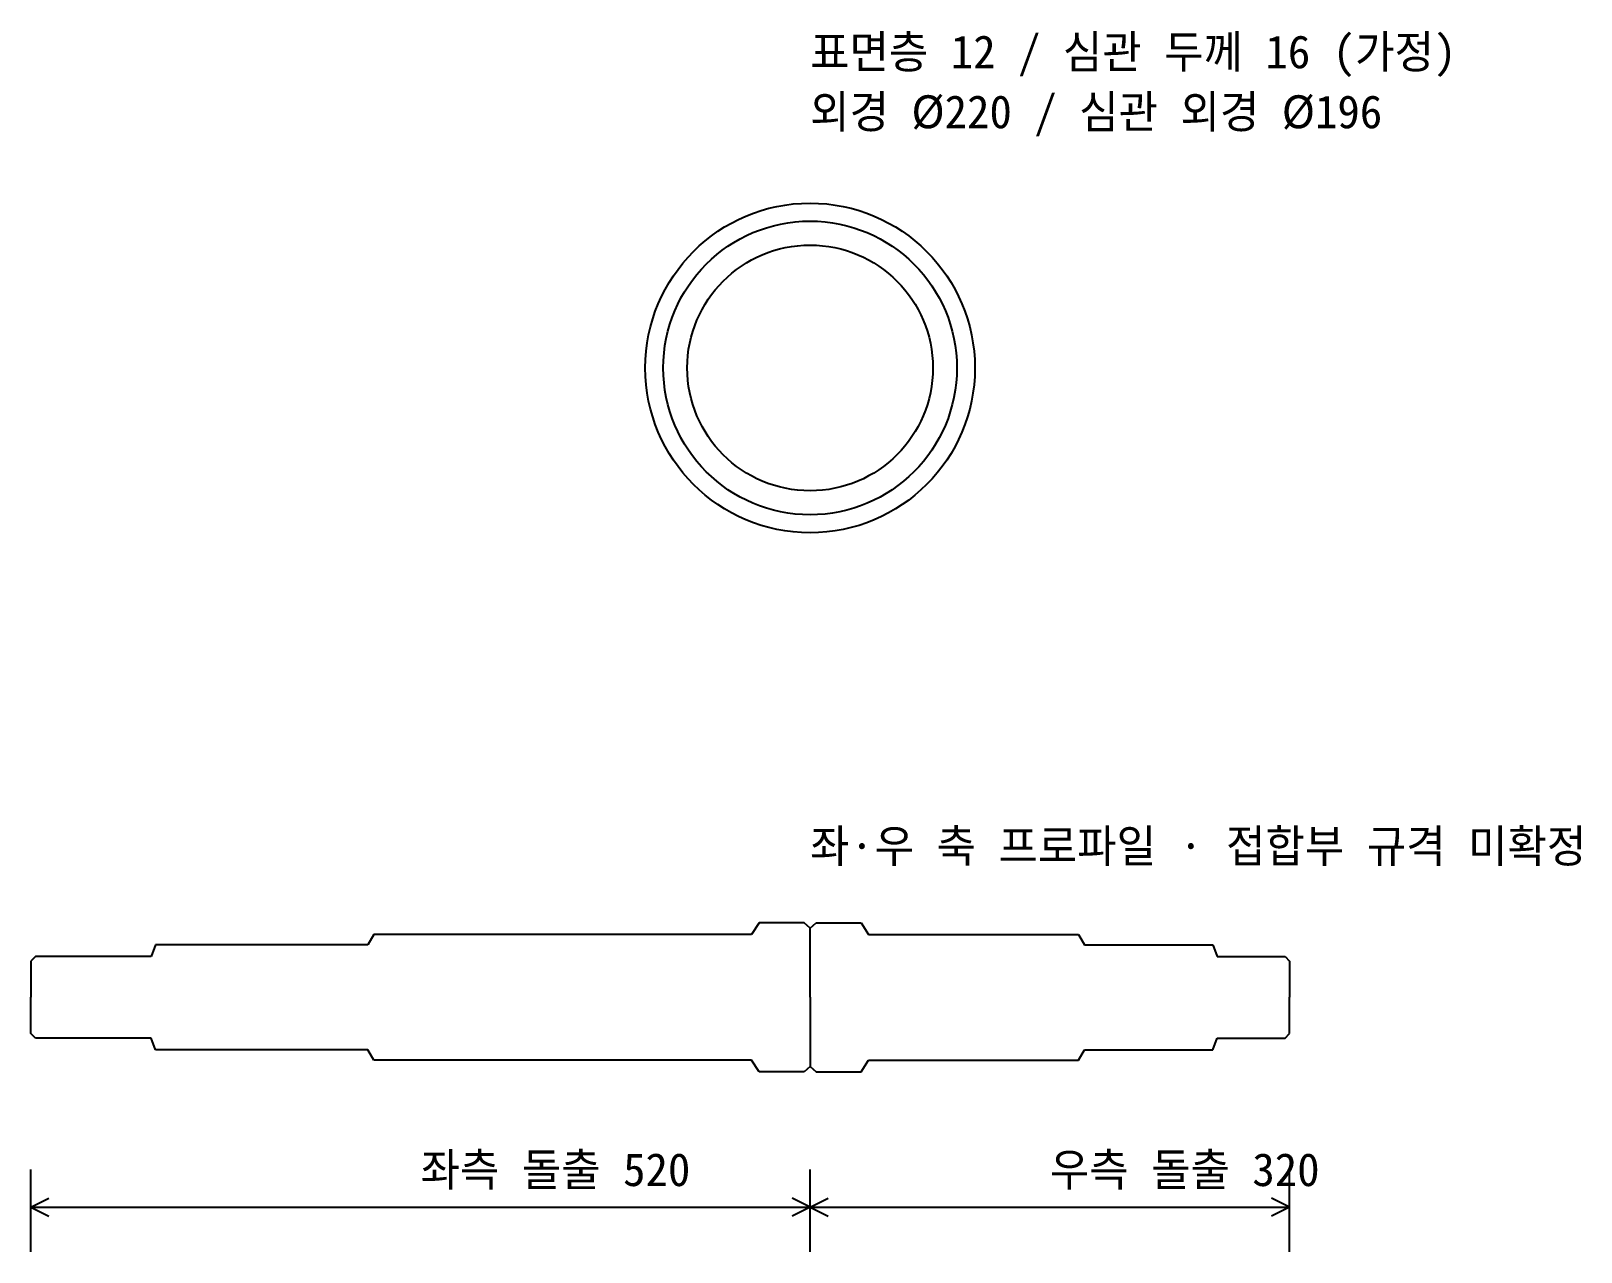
# Model space of a CAD drawing. Header units: millimetres. Extents: x -520 to 515, y -170 to 645.
import ezdxf

# ---------------------------------------------------------------- set-up
doc = ezdxf.new("R2010")
doc.units = ezdxf.units.MM

msp = doc.modelspace()

# ---------------------------------------------------------------- linework, layer by layer
at = {"layer": 'DIM'}
for p, q in [((-520, -170), (-520, -115)), ((0, -170), (0, -115)), ((0, -170), (0, -115)), ((320, -170), (320, -115)), ((-520, -140), (-508, -134)), ((0, -140), (-12, -134)), ((0, -140), (12, -134)), ((320, -140), (308, -134)), ((-520, -140), (0, -140)), ((-520, -140), (-508, -146)), ((0, -140), (-12, -146)), ((0, -140), (320, -140)), ((0, -140), (12, -146)), ((320, -140), (308, -146))]:
    msp.add_line(p, q, dxfattribs=at)
at = {"layer": 'OBJECT'}
for p, q in [((-291.2, 42), (-295.2, 35)), ((-39, 42), (-291.2, 42)), ((-34, 49.7), (-39, 42)), ((-4, 49.7), (-34, 49.7)), ((0, 46.2), (-4, 49.7)), ((0, 46.2), (4, 49.7)), ((0, 0), (0, 46.2)), ((0, 0), (0, 46.2)), ((4, 49.7), (34, 49.7)), ((34, 49.7), (39, 42)), ((39, 42), (179.2, 42)), ((179.2, 42), (183.2, 35)), ((-436.8, 35), (-439.8, 27.3)), ((-295.2, 35), (-436.8, 35)), ((183.2, 35), (268.8, 35)), ((268.8, 35), (271.8, 27.3)), ((-517, 27.3), (-520, 24.15)), ((-520, 24.15), (-520, 0)), ((-439.8, 27.3), (-517, 27.3)), ((271.8, 27.3), (317, 27.3)), ((317, 27.3), (320, 24.15)), ((320, 24.15), (320, 0)), ((-520, -24.15), (-520, 0)), ((0, 0), (0, -46.2)), ((0, 0), (0, -46.2)), ((320, -24.15), (320, 0)), ((-517, -27.3), (-520, -24.15)), ((-439.8, -27.3), (-517, -27.3)), ((-436.8, -35), (-439.8, -27.3)), ((268.8, -35), (271.8, -27.3)), ((271.8, -27.3), (317, -27.3)), ((317, -27.3), (320, -24.15)), ((-295.2, -35), (-436.8, -35)), ((-291.2, -42), (-295.2, -35)), ((179.2, -42), (183.2, -35)), ((183.2, -35), (268.8, -35)), ((-39, -42), (-291.2, -42)), ((-34, -49.7), (-39, -42)), ((-4, -49.7), (-34, -49.7)), ((0, -46.2), (-4, -49.7)), ((0, -46.2), (4, -49.7)), ((4, -49.7), (34, -49.7)), ((34, -49.7), (39, -42)), ((39, -42), (179.2, -42))]:
    msp.add_line(p, q, dxfattribs=at)
for radius in [110, 98, 82]:
    msp.add_circle((0, 420), radius, dxfattribs=at)

# ---------------------------------------------------------------- texts
at = {"layer": 'DIM'}
for s, p in [('좌측 돌출 520', (-260, -126)), ('우측 돌출 320', (160, -126))]:
    msp.add_text(s, height=22, dxfattribs=at).set_placement(p)
at = {"layer": 'TEXT'}
for s, p in [('표면층 12 / 심관 두께 16 (가정)', (0, 620)), ('외경 Ø220 / 심관 외경 Ø196', (0, 580)), ('좌·우 축 프로파일 · 접합부 규격 미확정', (0, 90))]:
    msp.add_text(s, height=22, dxfattribs=at).set_placement(p)

doc.saveas('drawing.dxf')
